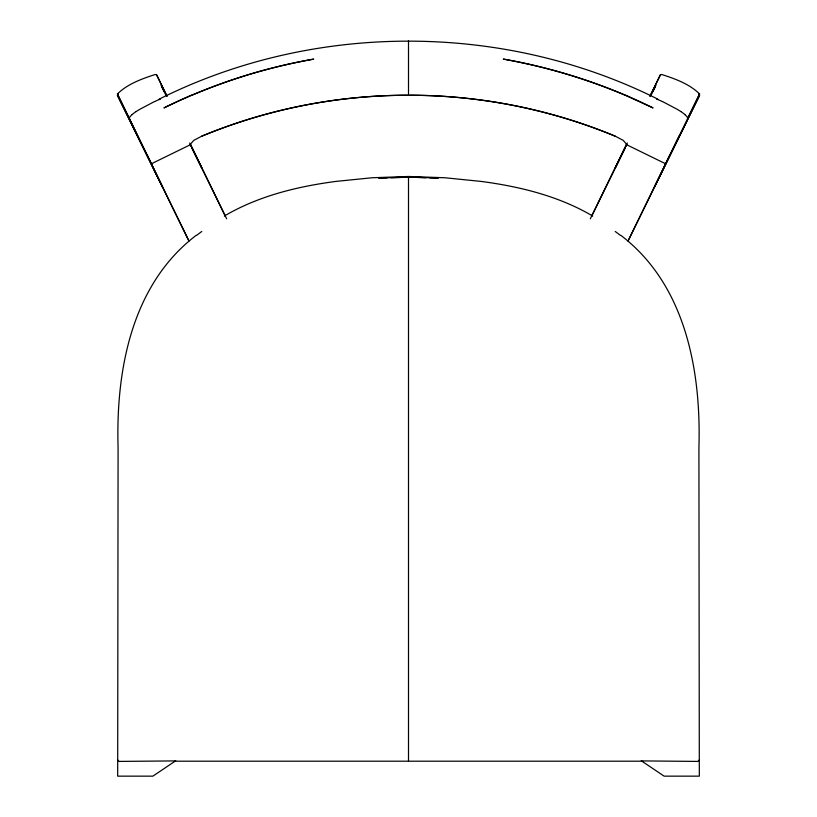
<?xml version="1.0" encoding="UTF-8"?>
<svg xmlns="http://www.w3.org/2000/svg" width="817" height="817" viewBox="0 0 817 817"><rect width="100%" height="100%" fill="white"/><g stroke="black" fill="none" stroke-linecap="round" stroke-linejoin="round"><path stroke-width="1.23" d="M425.963 177.718L408.684 177.136L438.392 177.983L429.671 177.82M190.381 144.282L193.792 140.35L201.585 136.265C266.699 109.202 337.166 95.191 407.673 95.242C337.166 95.293 266.72 109.264 201.585 136.265M699.321 759.973L697.871 761.413L641.508 760.913M188.962 241.076L117.434 95.375L117.965 93.955M117.434 95.375L162.542 187.001L117.413 93.986C127.248 84.131 141.954 78.728 155.24 74.51L156.619 74.858L166.872 95.844M590.323 218.803L626.404 144.548M627.293 143.016L615.262 167.842L624.586 148.939M649.903 96.447L660.381 74.858L661.76 74.51C675.046 78.728 689.752 84.131 699.587 93.986L654.458 187.001L699.566 95.375L699.035 93.955M628.957 239.105L679.223 135.734M650.128 95.844L660.381 74.858M652.722 91.872L655.459 86.275M699.587 93.986L687.648 118.363A14.543 2.88 30 0 0 684.728 114.492M669.96 154.791L665.579 163.757L626.384 144.599M699.566 95.375L628.038 241.076M625.71 146.662L626.823 144.395M650.873 95.528L655.908 85.305M591.661 216.199L625.403 147.55M175.492 760.913L119.129 761.413L117.679 759.973M196.121 235.367C131.271 284.837 115.789 370.887 118.087 447.787L117.679 776.15L152.871 776.15L175.839 760.688M196.815 235.184L201.789 231.466M224.338 216.015C258.243 196.06 297.092 186.552 335.797 181.425L372.205 177.749L408.5 176.482L444.795 177.749L481.203 181.425C519.908 186.552 558.757 196.06 592.662 216.015M154.546 101.512L140.412 108.988A14.635 3.237 -28.9 0 0 136.163 111.561M190.616 144.599L151.421 163.757L147.04 154.791M159.141 99.163C313.575 21.804 503.425 21.824 657.859 99.163M192.935 94.731A551.209 546.461 -2.2 0 1 222.438 83.232A550.638 546.216 -1.6 0 1 252.402 73.428A550.107 545.981 -1.1 0 1 282.845 65.421A549.535 545.725 -0.5 0 1 313.738 59.11C261.818 68.281 211.307 84.815 163.931 107.936A552.312 547.359 -2.7 0 1 192.873 94.578M176.533 761.199L640.467 761.199M391.037 177.718L408.684 177.218M408.316 177.218L378.608 177.983L387.329 177.82M615.415 136.265C550.28 109.264 479.834 95.293 409.327 95.242C479.834 95.191 550.301 109.202 615.415 136.265L623.208 140.35L626.619 144.282M624.086 94.67C585.258 78.442 544.704 66.494 503.272 59.079A549.535 545.725 0.5 0 1 534.165 65.401A550.107 545.981 1.1 0 1 564.598 73.448A550.638 546.216 1.6 0 1 594.572 83.191A551.209 546.461 2.2 0 1 624.065 94.731L653.069 107.936A552.312 547.359 2.7 0 0 624.127 94.578M662.454 101.512L676.588 108.988A14.635 3.237 28.9 0 1 680.837 111.561M641.161 760.688L664.129 776.15L699.321 776.15L698.913 447.787C701.211 370.887 685.729 284.837 620.879 235.367M615.211 231.466L620.185 235.184M161.092 85.305L166.127 95.528M190.177 144.395L191.29 146.662M192.414 148.939L201.738 167.842L189.707 143.016M191.597 147.55L225.339 216.199M117.413 93.986L188.043 239.105M161.541 86.275L164.278 91.872M190.596 144.548L226.677 218.803M156.619 74.858L167.097 96.447M408.5 40.85L408.5 95.221M408.5 177.095L408.5 760.974M680.908 111.572A14.645 3.125 29.1 0 1 684.83 114.523M656.49 99.061A14.532 3.135 27.1 0 1 662.434 101.604M132.17 114.523A14.645 3.125 -29.1 0 1 136.092 111.572M129.352 118.373A14.543 2.88 -30 0 1 132.272 114.492M154.566 101.604A14.532 3.135 -27.1 0 1 160.51 99.061"/></g></svg>
